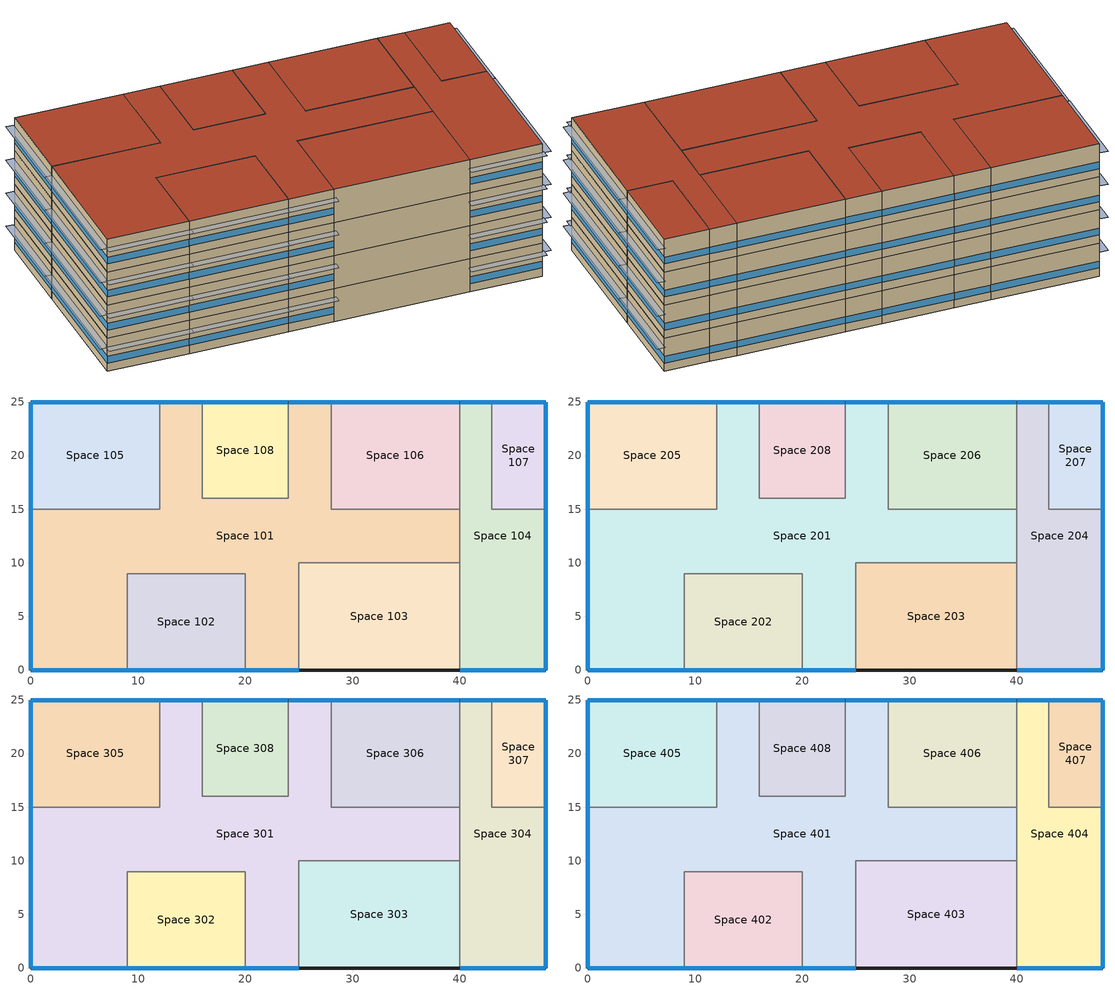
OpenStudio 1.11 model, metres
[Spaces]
Space 101
 floor ground: 28,25 28,15 40,15 40,10 25,10 25,0 20,0 20,9 9,9 9,0 0,0 0,15 12,15 12,25 16,25 16,16 24,16 24,25 z0
 wall outside: 16,25 12,25 / 28,25 24,25 / 20,0 25,0 / 0,15 0,0 9,0 z0:4
 wall to Space 108: 24,25 24,16 16,16 16,25 z0:4
 wall to Space 106: 40,15 28,15 28,25 z0:4
 wall to Space 104: 40,10 40,15 z0:4
 wall to Space 103: 25,0 25,10 40,10 z0:4
 wall to Space 102: 9,0 9,9 20,9 20,0 z0:4
 wall to Space 105: 12,25 12,15 0,15 z0:4
 window: 0,14.97 0,0.03 / 0.03,0 8.97,0 z1:1.8; 20.03,0 24.97,0 / 15.97,25 12.03,25 / 27.97,25 24.03,25 z1:1.81
Space 102
 floor ground: 20,9 20,0 9,0 9,9 z0
 wall outside: 9,0 20,0 z0:4
 window: 9.03,0 19.97,0 z1:1.8
Space 103
 floor ground: 40,10 40,0 25,0 25,10 z0
 wall outside: 25,0 40,0 z0:4
 wall to Space 104: 40,0 40,10 z0:4
Space 104
 floor ground: 43,25 43,15 48,15 48,0 40,0 40,25 z0
 wall outside: 43,25 40,25 / 40,0 48,0 48,15 z0:4
 wall to Space 107: 48,15 43,15 43,25 z0:4
 wall to Space 106: 40,25 40,15 z0:4
 window: 42.97,25 40.03,25 / 40.03,0 47.97,0 z1:1.81; 48,0.03 48,14.97 z1:1.8
Space 105
 floor ground: 12,25 12,15 0,15 0,25 z0
 wall outside: 12,25 0,25 0,15 z0:4
 window: 11.97,25 0.03,25 / 0,24.97 0,15.03 z1:1.8
Space 106
 floor ground: 40,25 40,15 28,15 28,25 z0
 wall outside: 40,25 28,25 z0:4
 window: 39.97,25 28.03,25 z1:1.8
Space 107
 floor ground: 48,25 48,15 43,15 43,25 z0
 wall outside: 48,15 48,25 43,25 z0:4
 window: 48,15.03 48,24.97 z1:1.8; 47.97,25 43.03,25 z1:1.81
Space 108
 floor ground: 24,25 24,16 16,16 16,25 z0
 wall outside: 24,25 16,25 z0:4
 window: 23.97,25 16.03,25 z1:1.81
Space 201
 floor to Space 101: 28,25 28,15 40,15 40,10 25,10 25,0 20,0 20,9 9,9 9,0 0,0 0,15 12,15 12,25 16,25 16,16 24,16 24,25 z4
 wall outside: 16,25 12,25 / 28,25 24,25 / 20,0 25,0 / 0,15 0,0 9,0 z4:8
 wall to Space 208: 24,25 24,16 16,16 16,25 z4:8
 wall to Space 206: 40,15 28,15 28,25 z4:8
 wall to Space 204: 40,10 40,15 z4:8
 wall to Space 203: 25,0 25,10 40,10 z4:8
 wall to Space 202: 9,0 9,9 20,9 20,0 z4:8
 wall to Space 205: 12,25 12,15 0,15 z4:8
 window: 0.03,0 8.97,0 / 0,14.97 0,0.03 z5:5.8; 27.97,25 24.03,25 / 15.97,25 12.03,25 / 20.03,0 24.97,0 z5:5.81
Space 202
 floor to Space 102: 20,9 20,0 9,0 9,9 z4
 wall outside: 9,0 20,0 z4:8
 window: 9.03,0 19.97,0 z5:5.8
Space 203
 floor to Space 103: 40,10 40,0 25,0 25,10 z4
 wall outside: 25,0 40,0 z4:8
 wall to Space 204: 40,0 40,10 z4:8
Space 204
 floor to Space 104: 43,25 43,15 48,15 48,0 40,0 40,25 z4
 wall outside: 43,25 40,25 / 40,0 48,0 48,15 z4:8
 wall to Space 207: 48,15 43,15 43,25 z4:8
 wall to Space 206: 40,25 40,15 z4:8
 window: 40.03,0 47.97,0 / 42.97,25 40.03,25 z5:5.81; 48,0.03 48,14.97 z5:5.8
Space 205
 floor to Space 105: 12,25 12,15 0,15 0,25 z4
 wall outside: 12,25 0,25 0,15 z4:8
 window: 0,24.97 0,15.03 / 11.97,25 0.03,25 z5:5.8
Space 206
 floor to Space 106: 40,25 40,15 28,15 28,25 z4
 wall outside: 40,25 28,25 z4:8
 window: 39.97,25 28.03,25 z5:5.8
Space 207
 floor to Space 107: 48,25 48,15 43,15 43,25 z4
 wall outside: 48,15 48,25 43,25 z4:8
 window: 48,15.03 48,24.97 z5:5.8; 47.97,25 43.03,25 z5:5.81
Space 208
 floor to Space 108: 24,25 24,16 16,16 16,25 z4
 wall outside: 24,25 16,25 z4:8
 window: 23.97,25 16.03,25 z5:5.81
Space 301
 floor to Space 201: 28,25 28,15 40,15 40,10 25,10 25,0 20,0 20,9 9,9 9,0 0,0 0,15 12,15 12,25 16,25 16,16 24,16 24,25 z8
 wall outside: 16,25 12,25 / 28,25 24,25 / 20,0 25,0 / 0,15 0,0 9,0 z8:12
 wall to Space 308: 24,25 24,16 16,16 16,25 z8:12
 wall to Space 306: 40,15 28,15 28,25 z8:12
 wall to Space 304: 40,10 40,15 z8:12
 wall to Space 303: 25,0 25,10 40,10 z8:12
 wall to Space 302: 9,0 9,9 20,9 20,0 z8:12
 wall to Space 305: 12,25 12,15 0,15 z8:12
 window: 27.97,25 24.03,25 / 20.03,0 24.97,0 / 15.97,25 12.03,25 z9:9.81; 0,14.97 0,0.03 / 0.03,0 8.97,0 z9:9.8
Space 302
 floor to Space 202: 20,9 20,0 9,0 9,9 z8
 wall outside: 9,0 20,0 z8:12
 window: 9.03,0 19.97,0 z9:9.8
Space 303
 floor to Space 203: 40,10 40,0 25,0 25,10 z8
 wall outside: 25,0 40,0 z8:12
 wall to Space 304: 40,0 40,10 z8:12
Space 304
 floor to Space 204: 43,25 43,15 48,15 48,0 40,0 40,25 z8
 wall outside: 43,25 40,25 / 40,0 48,0 48,15 z8:12
 wall to Space 307: 48,15 43,15 43,25 z8:12
 wall to Space 306: 40,25 40,15 z8:12
 window: 40.03,0 47.97,0 / 42.97,25 40.03,25 z9:9.81; 48,0.03 48,14.97 z9:9.8
Space 305
 floor to Space 205: 12,25 12,15 0,15 0,25 z8
 wall outside: 12,25 0,25 0,15 z8:12
 window: 11.97,25 0.03,25 / 0,24.97 0,15.03 z9:9.8
Space 306
 floor to Space 206: 40,25 40,15 28,15 28,25 z8
 wall outside: 40,25 28,25 z8:12
 window: 39.97,25 28.03,25 z9:9.8
Space 307
 floor to Space 207: 48,25 48,15 43,15 43,25 z8
 wall outside: 48,15 48,25 43,25 z8:12
 window: 47.97,25 43.03,25 z9:9.81; 48,15.03 48,24.97 z9:9.8
Space 308
 floor to Space 208: 24,25 24,16 16,16 16,25 z8
 wall outside: 24,25 16,25 z8:12
 window: 23.97,25 16.03,25 z9:9.81
Space 401
 floor to Space 301: 28,25 28,15 40,15 40,10 25,10 25,0 20,0 20,9 9,9 9,0 0,0 0,15 12,15 12,25 16,25 16,16 24,16 24,25 z12
 wall outside: 16,25 12,25 / 28,25 24,25 / 20,0 25,0 / 0,15 0,0 9,0 z12:16
 wall to Space 408: 24,25 24,16 16,16 16,25 z12:16
 wall to Space 406: 40,15 28,15 28,25 z12:16
 wall to Space 404: 40,10 40,15 z12:16
 wall to Space 403: 25,0 25,10 40,10 z12:16
 wall to Space 402: 9,0 9,9 20,9 20,0 z12:16
 wall to Space 405: 12,25 12,15 0,15 z12:16
 window: 20.03,0 24.97,0 / 15.97,25 12.03,25 / 27.97,25 24.03,25 z13:13.81; 0,14.97 0,0.03 / 0.03,0 8.97,0 z13:13.8
 roof outside: 25,0 25,10 40,10 40,15 28,15 28,25 24,25 24,16 16,16 16,25 12,25 12,15 0,15 0,0 9,0 9,9 20,9 20,0 z16
Space 402
 floor to Space 302: 20,9 20,0 9,0 9,9 z12
 wall outside: 9,0 20,0 z12:16
 window: 9.03,0 19.97,0 z13:13.8
 roof outside: 20,0 20,9 9,9 9,0 z16
Space 403
 floor to Space 303: 40,10 40,0 25,0 25,10 z12
 wall outside: 25,0 40,0 z12:16
 wall to Space 404: 40,0 40,10 z12:16
 roof outside: 40,0 40,10 25,10 25,0 z16
Space 404
 floor to Space 304: 43,25 43,15 48,15 48,0 40,0 40,25 z12
 wall outside: 43,25 40,25 / 40,0 48,0 48,15 z12:16
 wall to Space 407: 48,15 43,15 43,25 z12:16
 wall to Space 406: 40,25 40,15 z12:16
 window: 40.03,0 47.97,0 / 42.97,25 40.03,25 z13:13.81; 48,0.03 48,14.97 z13:13.8
 roof outside: 48,0 48,15 43,15 43,25 40,25 40,0 z16
Space 405
 floor to Space 305: 12,25 12,15 0,15 0,25 z12
 wall outside: 12,25 0,25 0,15 z12:16
 window: 0,24.97 0,15.03 / 11.97,25 0.03,25 z13:13.8
 roof outside: 12,15 12,25 0,25 0,15 z16
Space 406
 floor to Space 306: 40,25 40,15 28,15 28,25 z12
 wall outside: 40,25 28,25 z12:16
 window: 39.97,25 28.03,25 z13:13.8
 roof outside: 40,15 40,25 28,25 28,15 z16
Space 407
 floor to Space 307: 48,25 48,15 43,15 43,25 z12
 wall outside: 48,15 48,25 43,25 z12:16
 window: 48,15.03 48,24.97 z13:13.8; 47.97,25 43.03,25 z13:13.81
 roof outside: 48,15 48,25 43,25 43,15 z16
Space 408
 floor to Space 308: 24,25 24,16 16,16 16,25 z12
 wall outside: 24,25 16,25 z12:16
 window: 23.97,25 16.03,25 z13:13.81
 roof outside: 24,16 24,25 16,25 16,16 z16
shading: 0,-0.18 0,15.18 -0.88,15.18 -0.88,-0.18 z3.01; 48.18,-0.89 48.18,0 39.82,0 39.82,-0.89 z3.01; 25.18,-0.89 25.18,0 19.82,0 19.82,-0.89 z3.02; 48.88,-0.18 48.88,15.18 48,15.18 48,-0.18 z11.01; 48.88,-0.18 48.88,15.18 48,15.18 48,-0.18 z3.01; 0,14.82 0,25.18 -0.88,25.18 -0.88,14.82 z3.01; 0,-0.18 0,15.18 -0.88,15.18 -0.88,-0.18 z15.01; 0,14.82 0,25.18 -0.88,25.18 -0.88,14.82 z11.01; 48.88,-0.18 48.88,15.18 48,15.18 48,-0.18 z7.01; 9.18,-0.88 9.18,0 -0.18,0 -0.18,-0.88 z11.01; 20.18,-0.88 20.18,0 8.82,0 8.82,-0.88 z7.01; 48.88,14.82 48.88,25.18 48,25.18 48,14.82 z7.01; 0,14.82 0,25.18 -0.88,25.18 -0.88,14.82 z7.01; 9.18,-0.88 9.18,0 -0.18,0 -0.18,-0.88 z3.01; 0,-0.18 0,15.18 -0.88,15.18 -0.88,-0.18 z7.01; 9.18,-0.88 9.18,0 -0.18,0 -0.18,-0.88 z15.01; 25.18,-0.89 25.18,0 19.82,0 19.82,-0.89 z11.02; 48.18,-0.89 48.18,0 39.82,0 39.82,-0.89 z15.01; 48.88,14.82 48.88,25.18 48,25.18 48,14.82 z3.01; 48.18,-0.89 48.18,0 39.82,0 39.82,-0.89 z11.01; 20.18,-0.88 20.18,0 8.82,0 8.82,-0.88 z11.01; 0,-0.18 0,15.18 -0.88,15.18 -0.88,-0.18 z11.01; 48.88,-0.18 48.88,15.18 48,15.18 48,-0.18 z15.01; 20.18,-0.88 20.18,0 8.82,0 8.82,-0.88 z15.01; 48.18,-0.89 48.18,0 39.82,0 39.82,-0.89 z7.01; 9.18,-0.88 9.18,0 -0.18,0 -0.18,-0.88 z7.01; 48.88,14.82 48.88,25.18 48,25.18 48,14.82 z15.01; 25.18,-0.89 25.18,0 19.82,0 19.82,-0.89 z7.02; 0,14.82 0,25.18 -0.88,25.18 -0.88,14.82 z15.01; 25.18,-0.89 25.18,0 19.82,0 19.82,-0.89 z15.02; 20.18,-0.88 20.18,0 8.82,0 8.82,-0.88 z3.01; 48.88,14.82 48.88,25.18 48,25.18 48,14.82 z11.01
[Building]
Building 1: Space Type=189.1-2009 - Office - OpenOffice - CZ4-8; Default Construction Set=189.1-2009 - CZ5 - Office
[Site]
PISA: Latitude {deg}=43.68; Longitude {deg}=10.38; Time Zone {hr}=1; Elevation {m}=1
[ClimateZones]
Climate Zone Institution Name 1=ASHRAE; Climate Zone Document Name 1=ANSI/ASHRAE Standard 169; Climate Zone Document Year 1=2006; Climate Zone Institution Name 2=CEC; Climate Zone Document Name 2=California Climate Zone Descriptions; Climate Zone Document Year 2=1995
[DefaultConstructionSet] Interior Partition Construction=Interior Partition
Name | Default Exterior Surface Constructions | Default Interior Surface Constructions | Default Ground Contact Surface Constructions | Default Exterior SubSurface Constructions | Default Interior SubSurface Constructions
189.1-2009 - CZ1 - Office | Default Surface Constructions 22 | Default Surface Constructions 23 | Default Surface Constructions 24 | Default Sub Surface Constructions 15 | Default Sub Surface Constructions 16
189.1-2009 - CZ5 - Office | Default Surface Constructions 13 | Default Surface Constructions 14 | Default Surface Constructions 15 | Default Sub Surface Constructions 9 | Default Sub Surface Constructions 10
[DefaultSurfaceConstructions]
Name | Floor Construction | Wall Construction | Roof Ceiling Construction
Default Surface Constructions 13 | ExtSlabCarpet 4in ClimateZone 1-8 | ASHRAE 189.1-2009 ExtWall Mass ClimateZone 5 | ASHRAE 189.1-2009 ExtRoof IEAD ClimateZone 2-5
Default Surface Constructions 14; Default Surface Constructions 23 | Interior Floor | Interior Wall | Interior Ceiling
Default Surface Constructions 15; Default Surface Constructions 24 | ExtSlabCarpet 4in ClimateZone 1-8 | ExtSlabCarpet 4in ClimateZone 1-8 | ExtSlabCarpet 4in ClimateZone 1-8
Default Surface Constructions 22 | ExtSlabCarpet 4in ClimateZone 1-8 | ASHRAE 189.1-2009 ExtWall Mass ClimateZone 1 | ASHRAE 189.1-2009 ExtRoof IEAD ClimateZone 1
[Construction]
ExtSlabCarpet 4in ClimateZone 1-8: MAT-CC05 4 HW CONCRETE, CP02 CARPET PAD
ASHRAE 189.1-2009 ExtWall Mass ClimateZone 1: 1IN Stucco, 8IN Concrete HW, Wall Insulation [31], 1/2IN Gypsum
ASHRAE 189.1-2009 ExtRoof IEAD ClimateZone 1: Roof Membrane, Roof Insulation [18], Metal Decking
Interior Floor: F16 Acoustic tile, F05 Ceiling air space resistance, M11 100mm lightweight concrete
Interior Wall: G01a 19mm gypsum board, F04 Wall air space resistance, G01a 19mm gypsum board
Interior Ceiling: M11 100mm lightweight concrete, F05 Ceiling air space resistance, F16 Acoustic tile
ASHRAE 189.1-2009 ExtWindow ClimateZone 1: Theoretical Glass [167]
Exterior Door: F08 Metal surface, I01 25mm insulation board
Interior Window: Clear 3mm
Interior Door; Interior Partition: G05 25mm wood
ASHRAE 189.1-2009 ExtRoof IEAD ClimateZone 2-5: Roof Membrane, Roof Insulation [21], Metal Decking
ASHRAE 189.1-2009 ExtWindow ClimateZone 4-5: Theoretical Glass [207]
ASHRAE 189.1-2009 ExtWall Mass ClimateZone 5: 1IN Stucco, 8IN Concrete HW, Wall Insulation [40], 1/2IN Gypsum
[Material] Thermal Absorptance=0.9
Name | Roughness | Thickness {m} | Conductivity {W/m-K} | Density {kg/m3} | Specific Heat {J/kg-K} | Solar Absorptance | Visible Absorptance
MAT-CC05 4 HW CONCRETE | Rough | 0.1016 | 1.311 | 2240 | 836.8 | 0.85 | 0.85
1IN Stucco | Smooth | 0.0253 | 0.6918 | 1858 | 837 | 0.92 | 0.92
8IN Concrete HW | MediumRough | 0.2033 | 1.7296 | 2243 | 837 | 0.65 | 0.65
Wall Insulation [31] | MediumRough | 0.0337 | 0.0432 | 91 | 837 | 0.5 | 0.5
1/2IN Gypsum | Smooth | 0.0127 | 0.16 | 784.9 | 830 | 0.4 | 0.4
Roof Membrane | VeryRough | 0.0095 | 0.16 | 1121.29 | 1460 | 0.7 | 0.7
Roof Insulation [18] | MediumRough | 0.1693 | 0.049 | 265 | 836.8 | 0.7 | 0.7
Metal Decking | MediumSmooth | 0.0015 | 45.006 | 7680 | 418.4 | 0.6 | 0.6
F16 Acoustic tile | MediumSmooth | 0.0191 | 0.06 | 368 | 590 | 0.3 | 0.3
M11 100mm lightweight concrete | MediumRough | 0.1016 | 0.53 | 1280 | 840 | 0.5 | 0.5
G01a 19mm gypsum board | MediumSmooth | 0.019 | 0.16 | 800 | 1090 | 0.4 | 0.4
F08 Metal surface | Smooth | 0.0008 | 45.28 | 7824 | 500 | 0.7 | 0.7
I01 25mm insulation board | MediumRough | 0.0254 | 0.03 | 43 | 1210 | 0.6 | 0.6
G05 25mm wood | MediumSmooth | 0.0254 | 0.15 | 608 | 1630 | 0.5 | 0.5
Roof Insulation [21] | MediumRough | 0.2105 | 0.049 | 265 | 836.8 | 0.7 | 0.7
Wall Insulation [40] | MediumRough | 0.0794 | 0.0432 | 91 | 837 | 0.5 | 0.5
[Material:NoMass]
CP02 CARPET PAD: Roughness=Smooth; Thermal Resistance {m2-K/W}=0.1; Thermal Absorptance=0.9; Solar Absorptance=0.8; Visible Absorptance=0.8
[Material:AirGap]
Name | Thermal Resistance {m2-K/W}
F05 Ceiling air space resistance | 0.18
F04 Wall air space resistance | 0.15
[DefaultSubSurfaceConstructions]
Name | Fixed Window Construction | Operable Window Construction | Door Construction | Tubular Daylight Dome Construction | Tubular Daylight Diffuser Construction
Default Sub Surface Constructions 9 | ASHRAE 189.1-2009 ExtWindow ClimateZone 4-5 | ASHRAE 189.1-2009 ExtWindow ClimateZone 4-5 | Exterior Door | Interior Window | Interior Window
Default Sub Surface Constructions 10; Default Sub Surface Constructions 16 | Interior Window | Interior Window | Interior Door
Default Sub Surface Constructions 15 | ASHRAE 189.1-2009 ExtWindow ClimateZone 1 | ASHRAE 189.1-2009 ExtWindow ClimateZone 1 | Exterior Door | Interior Window | Interior Window
[WindowMaterial:Glazing] Optical Data Type=SpectralAverage; Thickness {m}=0.003; Back Side Solar Reflectance at Normal Incidence=0; Back Side Visible Reflectance at Normal Incidence=0; Infrared Transmittance at Normal Incidence=0; Dirt Correction Factor for Solar and Visible Transmittance=1; Solar Diffusing=No
Name | Solar Transmittance at Normal Incidence | Front Side Solar Reflectance at Normal Incidence | Visible Transmittance at Normal Incidence | Front Side Visible Reflectance at Normal Incidence | Front Side Infrared Hemispherical Emissivity | Back Side Infrared Hemispherical Emissivity | Conductivity {W/m-K}
Theoretical Glass [167] | 0.2374 | 0.7126 | 0.2512 | 0.6988 | 0.985 | 0.985 | 2.1073
Clear 3mm | 0.837 | 0.075 | 0.898 | 0.081 | 0.84 | 0.84 | 0.9
Theoretical Glass [207] | 0.3311 | 0.6189 | 0.44 | 0.51 | 0.9 | 0.9 | 0.0133
[SpaceType] Standards Building Type=Office
Name | Default Schedule Set | Design Specification Outdoor Air Object | Standards Space Type
189.1-2009 - Office - BreakRoom - CZ1-3 | 189.1-2009 - Office - BreakRoom - CZ1-3 Schedule Set | 189.1-2009 - Office - BreakRoom - CZ1-3 Ventilation | BreakRoom
189.1-2009 - Office - ClosedOffice - CZ1-3 | 189.1-2009 - Office - ClosedOffice - CZ1-3 Schedule Set | 189.1-2009 - Office - ClosedOffice - CZ1-3 Ventilation | ClosedOffice
189.1-2009 - Office - Corridor - CZ1-3 | 189.1-2009 - Office - Corridor - CZ1-3 Schedule Set | 189.1-2009 - Office - Corridor - CZ1-3 Ventilation | Corridor
189.1-2009 - Office - Elec/MechRoom - CZ1-3 | 189.1-2009 - Office - Elec/MechRoom - CZ1-3 Schedule Set | 189.1-2009 - Office - Elec/MechRoom - CZ1-3 Ventilation | Elec/MechRoom
189.1-2009 - Office - Restroom - CZ1-3 | 189.1-2009 - Office - Restroom - CZ1-3 Schedule Set | 189.1-2009 - Office - Restroom - CZ1-3 Ventilation | Restroom
189.1-2009 - Office - Stair - CZ1-3 | 189.1-2009 - Office - Stair - CZ1-3 Schedule Set | 189.1-2009 - Office - Stair - CZ1-3 Ventilation | Stair
189.1-2009 - Office - OpenOffice - CZ4-8 | 189.1-2009 - Office - OpenOffice - CZ4-8 Schedule Set | 189.1-2009 - Office - OpenOffice - CZ4-8 Ventilation | OpenOffice
[DefaultScheduleSet] Lighting Schedule=Office Bldg Light; Infiltration Schedule=Office Infil Quarter On
Name | Number of People Schedule | People Activity Level Schedule | Electric Equipment Schedule
189.1-2009 - Office - BreakRoom - CZ1-3 Schedule Set; 189.1-2009 - Office - Restroom - CZ1-3 Schedule Set | Office Misc Occ | Office Activity | Office Bldg Equip
189.1-2009 - Office - ClosedOffice - CZ1-3 Schedule Set; 189.1-2009 - Office - Corridor - CZ1-3 Schedule Set; 189.1-2009 - Office - OpenOffice - CZ4-8 Schedule Set | Office Work Occ | Office Activity | Office Bldg Equip
189.1-2009 - Office - Elec/MechRoom - CZ1-3 Schedule Set |  |  | Office Bldg Equip
189.1-2009 - Office - Stair - CZ1-3 Schedule Set
[Lights:Definition] Design Level Calculation Method=Watts/Area
Name | Watts per Space Floor Area {W/m2}
189.1-2009 - Office - BreakRoom - CZ1-3 Lights Definition | 11.625
189.1-2009 - Office - ClosedOffice - CZ1-3 Lights Definition; 189.1-2009 - Office - OpenOffice - CZ4-8 Lights Definition | 10.6563
189.1-2009 - Office - Corridor - CZ1-3 Lights Definition | 4.84376
189.1-2009 - Office - Elec/MechRoom - CZ1-3 Lights Definition | 14.5313
189.1-2009 - Office - Restroom - CZ1-3 Lights Definition | 8.71877
189.1-2009 - Office - Stair - CZ1-3 Lights Definition | 5.81251
[Lights]
Name | Lights Definition | Space or SpaceType
189.1-2009 - Office - BreakRoom - CZ1-3 Lights | 189.1-2009 - Office - BreakRoom - CZ1-3 Lights Definition | 189.1-2009 - Office - BreakRoom - CZ1-3
189.1-2009 - Office - ClosedOffice - CZ1-3 Lights | 189.1-2009 - Office - ClosedOffice - CZ1-3 Lights Definition | 189.1-2009 - Office - ClosedOffice - CZ1-3
189.1-2009 - Office - Corridor - CZ1-3 Lights | 189.1-2009 - Office - Corridor - CZ1-3 Lights Definition | 189.1-2009 - Office - Corridor - CZ1-3
189.1-2009 - Office - Elec/MechRoom - CZ1-3 Lights | 189.1-2009 - Office - Elec/MechRoom - CZ1-3 Lights Definition | 189.1-2009 - Office - Elec/MechRoom - CZ1-3
189.1-2009 - Office - Restroom - CZ1-3 Lights | 189.1-2009 - Office - Restroom - CZ1-3 Lights Definition | 189.1-2009 - Office - Restroom - CZ1-3
189.1-2009 - Office - Stair - CZ1-3 Lights | 189.1-2009 - Office - Stair - CZ1-3 Lights Definition | 189.1-2009 - Office - Stair - CZ1-3
189.1-2009 - Office - OpenOffice - CZ4-8 Lights | 189.1-2009 - Office - OpenOffice - CZ4-8 Lights Definition | 189.1-2009 - Office - OpenOffice - CZ4-8
[DesignSpecification:OutdoorAir] Outdoor Air Method=Sum
Name | Outdoor Air Flow per Person {m3/s-person} | Outdoor Air Flow per Floor Area {m3/s-m2}
189.1-2009 - Office - BreakRoom - CZ1-3 Ventilation | 0.00707921
189.1-2009 - Office - ClosedOffice - CZ1-3 Ventilation; 189.1-2009 - Office - Elec/MechRoom - CZ1-3 Ventilation; 189.1-2009 - Office - OpenOffice - CZ4-8 Ventilation | 0.00943895
189.1-2009 - Office - Corridor - CZ1-3 Ventilation; 189.1-2009 - Office - Stair - CZ1-3 Ventilation |  | 0.000254
189.1-2009 - Office - Restroom - CZ1-3 Ventilation |  | 0.0048768
[People:Definition] Number of People Calculation Method=People/Area; Fraction Radiant=0.3
Name | People per Space Floor Area {person/m2}
189.1-2009 - Office - BreakRoom - CZ1-3 People Definition | 0.538196
189.1-2009 - Office - ClosedOffice - CZ1-3 People Definition | 0.0511286
189.1-2009 - Office - Corridor - CZ1-3 People Definition | 0.0107639
189.1-2009 - Office - Restroom - CZ1-3 People Definition | 0.107639
189.1-2009 - Office - OpenOffice - CZ4-8 People Definition | 0.0565105
[People]
Name | People Definition | Space or SpaceType
189.1-2009 - Office - BreakRoom - CZ1-3 People | 189.1-2009 - Office - BreakRoom - CZ1-3 People Definition | 189.1-2009 - Office - BreakRoom - CZ1-3
189.1-2009 - Office - ClosedOffice - CZ1-3 People | 189.1-2009 - Office - ClosedOffice - CZ1-3 People Definition | 189.1-2009 - Office - ClosedOffice - CZ1-3
189.1-2009 - Office - Corridor - CZ1-3 People | 189.1-2009 - Office - Corridor - CZ1-3 People Definition | 189.1-2009 - Office - Corridor - CZ1-3
189.1-2009 - Office - Restroom - CZ1-3 People | 189.1-2009 - Office - Restroom - CZ1-3 People Definition | 189.1-2009 - Office - Restroom - CZ1-3
189.1-2009 - Office - OpenOffice - CZ4-8 People | 189.1-2009 - Office - OpenOffice - CZ4-8 People Definition | 189.1-2009 - Office - OpenOffice - CZ4-8
[SpaceInfiltration:DesignFlowRate] Design Flow Rate Calculation Method=Flow/ExteriorArea
Name | Space or SpaceType | Flow per Exterior Surface Area {m3/s-m2}
189.1-2009 - Office - BreakRoom - CZ1-3 Infiltration | 189.1-2009 - Office - BreakRoom - CZ1-3 | 0.00030226
189.1-2009 - Office - ClosedOffice - CZ1-3 Infiltration | 189.1-2009 - Office - ClosedOffice - CZ1-3 | 0.00030226
189.1-2009 - Office - Corridor - CZ1-3 Infiltration | 189.1-2009 - Office - Corridor - CZ1-3 | 0.00030226
189.1-2009 - Office - Elec/MechRoom - CZ1-3 Infiltration | 189.1-2009 - Office - Elec/MechRoom - CZ1-3 | 0.00030226
189.1-2009 - Office - Restroom - CZ1-3 Infiltration | 189.1-2009 - Office - Restroom - CZ1-3 | 0.00030226
189.1-2009 - Office - Stair - CZ1-3 Infiltration | 189.1-2009 - Office - Stair - CZ1-3 | 0.00030226
189.1-2009 - Office - OpenOffice - CZ4-8 Infiltration | 189.1-2009 - Office - OpenOffice - CZ4-8 | 0.000226568
[ElectricEquipment:Definition] Design Level Calculation Method=Watts/Area
Name | Watts per Space Floor Area {W/m2}
189.1-2009 - Office - BreakRoom - CZ1-3 Electric Equipment Definition | 48.007
189.1-2009 - Office - ClosedOffice - CZ1-3 Electric Equipment Definition | 6.8889
189.1-2009 - Office - Corridor - CZ1-3 Electric Equipment Definition | 1.72223
189.1-2009 - Office - Elec/MechRoom - CZ1-3 Electric Equipment Definition | 2.90626
189.1-2009 - Office - Restroom - CZ1-3 Electric Equipment Definition | 0.753474
189.1-2009 - Office - OpenOffice - CZ4-8 Electric Equipment Definition | 7.64238
[ElectricEquipment]
Name | Electric Equipment Definition | Space or SpaceType
189.1-2009 - Office - BreakRoom - CZ1-3 Electric Equipment | 189.1-2009 - Office - BreakRoom - CZ1-3 Electric Equipment Definition | 189.1-2009 - Office - BreakRoom - CZ1-3
189.1-2009 - Office - ClosedOffice - CZ1-3 Electric Equipment | 189.1-2009 - Office - ClosedOffice - CZ1-3 Electric Equipment Definition | 189.1-2009 - Office - ClosedOffice - CZ1-3
189.1-2009 - Office - Corridor - CZ1-3 Electric Equipment | 189.1-2009 - Office - Corridor - CZ1-3 Electric Equipment Definition | 189.1-2009 - Office - Corridor - CZ1-3
189.1-2009 - Office - Elec/MechRoom - CZ1-3 Electric Equipment | 189.1-2009 - Office - Elec/MechRoom - CZ1-3 Electric Equipment Definition | 189.1-2009 - Office - Elec/MechRoom - CZ1-3
189.1-2009 - Office - Restroom - CZ1-3 Electric Equipment | 189.1-2009 - Office - Restroom - CZ1-3 Electric Equipment Definition | 189.1-2009 - Office - Restroom - CZ1-3
189.1-2009 - Office - OpenOffice - CZ4-8 Electric Equipment | 189.1-2009 - Office - OpenOffice - CZ4-8 Electric Equipment Definition | 189.1-2009 - Office - OpenOffice - CZ4-8
[ThermostatSetpoint:DualSetpoint] Heating Setpoint Temperature Schedule=Medium Office HtgSetp; Cooling Setpoint Temperature Schedule=Medium Office ClgSetp
Thermal Zone 3 Thermostat 1; Thermal Zone 2 Thermostat 1; Thermal Zone 4 Thermostat 1; Thermal Zone 5 Thermostat 1; Thermal Zone 6 Thermostat 1; Thermal Zone 1 Thermostat
[BuildingStory] Nominal Floor to Floor Height {m}=4
Name | Nominal Z Coordinate {m}
Building Story 1 | 0
Building Story 2 | 4
Building Story 3 | 8
Building Story 4 | 12
[Space] Default Construction Set=189.1-2009 - CZ1 - Office
Name | Space Type | Building Story | Thermal Zone
Space 101 | 189.1-2009 - Office - Corridor - CZ1-3 | Building Story 1 | Thermal Zone 3
Space 102; Space 105; Space 106 | 189.1-2009 - Office - ClosedOffice - CZ1-3 | Building Story 1 | Thermal Zone 1
Space 103 | 189.1-2009 - Office - Restroom - CZ1-3 | Building Story 1 | Thermal Zone 2
Space 104 | 189.1-2009 - Office - Stair - CZ1-3 | Building Story 1 | Thermal Zone 5
Space 107 | 189.1-2009 - Office - Elec/MechRoom - CZ1-3 | Building Story 1 | Thermal Zone 4
Space 108 | 189.1-2009 - Office - BreakRoom - CZ1-3 | Building Story 1 | Thermal Zone 6
Space 201 | 189.1-2009 - Office - Corridor - CZ1-3 | Building Story 2 | Thermal Zone 3
Space 202; Space 205; Space 206 | 189.1-2009 - Office - ClosedOffice - CZ1-3 | Building Story 2 | Thermal Zone 1
Space 203 | 189.1-2009 - Office - Restroom - CZ1-3 | Building Story 2 | Thermal Zone 2
Space 204 | 189.1-2009 - Office - Stair - CZ1-3 | Building Story 2 | Thermal Zone 5
Space 207 | 189.1-2009 - Office - Elec/MechRoom - CZ1-3 | Building Story 2 | Thermal Zone 4
Space 208 | 189.1-2009 - Office - BreakRoom - CZ1-3 | Building Story 2 | Thermal Zone 6
Space 301 | 189.1-2009 - Office - Corridor - CZ1-3 | Building Story 3 | Thermal Zone 3
Space 302; Space 305; Space 306 | 189.1-2009 - Office - ClosedOffice - CZ1-3 | Building Story 3 | Thermal Zone 1
Space 303 | 189.1-2009 - Office - Restroom - CZ1-3 | Building Story 3 | Thermal Zone 2
Space 304 | 189.1-2009 - Office - Stair - CZ1-3 | Building Story 3 | Thermal Zone 5
Space 307 | 189.1-2009 - Office - Elec/MechRoom - CZ1-3 | Building Story 3 | Thermal Zone 4
Space 308 | 189.1-2009 - Office - BreakRoom - CZ1-3 | Building Story 3 | Thermal Zone 6
Space 401 | 189.1-2009 - Office - Corridor - CZ1-3 | Building Story 4 | Thermal Zone 3
Space 402; Space 405; Space 406 | 189.1-2009 - Office - ClosedOffice - CZ1-3 | Building Story 4 | Thermal Zone 1
Space 403 | 189.1-2009 - Office - Restroom - CZ1-3 | Building Story 4 | Thermal Zone 2
Space 404 | 189.1-2009 - Office - Stair - CZ1-3 | Building Story 4 | Thermal Zone 5
Space 407 | 189.1-2009 - Office - Elec/MechRoom - CZ1-3 | Building Story 4 | Thermal Zone 4
Space 408 | 189.1-2009 - Office - BreakRoom - CZ1-3 | Building Story 4 | Thermal Zone 6
[ThermalZone] Use Ideal Air Loads=Yes
Name | Thermostat
Thermal Zone 1 | Thermal Zone 1 Thermostat
Thermal Zone 2 | Thermal Zone 2 Thermostat 1
Thermal Zone 3 | Thermal Zone 3 Thermostat 1
Thermal Zone 4 | Thermal Zone 4 Thermostat 1
Thermal Zone 5 | Thermal Zone 5 Thermostat 1
Thermal Zone 6 | Thermal Zone 6 Thermostat 1
[Sizing:Zone] Zone Cooling Design Supply Air Temperature Input Method=SupplyAirTemperature; Zone Cooling Design Supply Air Temperature {C}=14; Zone Cooling Design Supply Air Temperature Difference {deltaC}=11.11; Zone Heating Design Supply Air Temperature Input Method=SupplyAirTemperature; Zone Heating Design Supply Air Temperature {C}=40; Zone Heating Design Supply Air Temperature Difference {deltaC}=11.11; Zone Cooling Design Supply Air Humidity Ratio {kg-H2O/kg-air}=0.0085; Zone Heating Design Supply Air Humidity Ratio {kg-H2O/kg-air}=0.008; Cooling Design Air Flow Method=DesignDay; Heating Design Air Flow Method=DesignDay; Account for Dedicated Outdoor Air System=No; Dedicated Outdoor Air System Control Strategy=NeutralSupplyAir; Dedicated Outdoor Air Low Setpoint Temperature for Design {C}=autosize; Dedicated Outdoor Air High Setpoint Temperature for Design {C}=autosize
Thermal Zone 1; Thermal Zone 2; Thermal Zone 3; Thermal Zone 4; Thermal Zone 5; Thermal Zone 6
[Schedule:Ruleset]
Name | Default Day Schedule | Summer Design Day Schedule | Winter Design Day Schedule
Office Bldg Light | Office Bldg Light Default Schedule | Office Bldg Light Summer Design Day | Office Bldg Light Winter Design Day
Office Misc Occ | Office Bldg Occ Default Schedule 1 | Office Bldg Occ Summer Design Day 1 | Office Bldg Occ Winter Design Day 1
Office Activity | Office Activity Default Schedule | Office Activity Summer Design Day | Office Activity Winter Design Day
Office Infil Quarter On | Office Infil Quarter On Default Schedule | Office Infil Quarter On Summer Design Day | Office Infil Quarter On Winter Design Day
Office Bldg Equip | Office Bldg Equip Default Schedule | Office Bldg Equip Summer Design Day | Office Bldg Equip Winter Design Day
Medium Office HtgSetp | Medium Office HtgSetp Default Schedule | Medium Office HtgSetp Summer Design Day | Medium Office HtgSetp Winter Design Day
Medium Office ClgSetp | Medium Office ClgSetp Default Schedule | Medium Office ClgSetp Summer Design Day | Medium Office ClgSetp Winter Design Day
Office Work Occ | Office Bldg Occ Default Schedule | Office Bldg Occ Summer Design Day | Office Bldg Occ Winter Design Day
[Schedule:Day]
Office Bldg Light Default Schedule: 5, 0, 0.05, 7, 0, 0.1, 8, 0, 0.3, 17, 0, 0.9, 18, 0, 0.7, 20, 0, 0.5, 22, 0, 0.3, 23, 0, 0.1, 24, 0, 0.05
Office Bldg Light Summer Design Day; Office Infil Quarter On Rule 1 Day Schedule; Office Bldg Equip Summer Design Day: 24, 0, 1
Office Bldg Light Winter Design Day; Office Bldg Occ Winter Design Day 1; Office Bldg Occ Rule 1 Day Schedule 1; Office Bldg Equip Winter Design Day; Office Bldg Occ Winter Design Day; Office Bldg Occ Rule 1 Day Schedule: 24, 0, 0
Office Bldg Light Rule 1 Day Schedule: 24, 0, 0.05
Office Bldg Light Rule 2 Day Schedule: 6, 0, 0.05, 8, 0, 0.1, 14, 0, 0.5, 17, 0, 0.15, 24, 0, 0.05
Office Bldg Occ Default Schedule 1: 6, 0, 0, 7, 0, 0.1, 8, 0, 0.2, 20, 0, 0.4, 22, 0, 0.1, 24, 0, 0.05
Office Bldg Occ Summer Design Day 1; Office Bldg Occ Summer Design Day: 6, 0, 0, 22, 0, 1, 24, 0, 0.05
Office Bldg Occ Rule 2 Day Schedule 1: 6, 0, 0, 8, 0, 0.1, 14, 0, 0.25, 17, 0, 0.1, 24, 0, 0
Office Activity Default Schedule; Office Activity Summer Design Day; Office Activity Winter Design Day: 24, 0, 132
Office Infil Quarter On Default Schedule; Office Infil Quarter On Summer Design Day: 6, 0, 1, 22, 0, 0.25, 24, 0, 1
Office Infil Quarter On Winter Design Day; Office Infil Quarter On Rule 2 Day Schedule: 6, 0, 1, 18, 0, 0.25, 24, 0, 1
Office Bldg Equip Default Schedule: 8, 0, 0.4, 12, 0, 0.9, 13, 0, 0.8, 17, 0, 0.9, 18, 0, 0.8, 20, 0, 0.6, 22, 0, 0.5, 24, 0, 0.4
Office Bldg Equip Rule 1 Day Schedule: 24, 0, 0.3
Office Bldg Equip Rule 2 Day Schedule: 6, 0, 0.3, 8, 0, 0.4, 14, 0, 0.5, 17, 0, 0.35, 24, 0, 0.3
Medium Office HtgSetp Default Schedule: 6, 0, 15.6, 22, 0, 21, 24, 0, 15.6
Medium Office HtgSetp Summer Design Day; Medium Office HtgSetp Rule 1 Day Schedule: 24, 0, 15.6
Medium Office HtgSetp Winter Design Day: 24, 0, 21
Medium Office HtgSetp Rule 2 Day Schedule: 6, 0, 15.6, 18, 0, 21, 24, 0, 15.6
Medium Office ClgSetp Default Schedule; Medium Office ClgSetp Summer Design Day: 6, 0, 26.7, 22, 0, 24, 24, 0, 26.7
Medium Office ClgSetp Winter Design Day; Medium Office ClgSetp Rule 1 Day Schedule: 24, 0, 26.7
Medium Office ClgSetp Rule 2 Day Schedule: 6, 0, 26.7, 18, 0, 24, 24, 0, 26.7
Office Bldg Occ Default Schedule: 6, 0, 0, 7, 0, 0.1, 8, 0, 0.2, 12, 0, 0.85, 13, 0, 0.5, 17, 0, 0.85, 18, 0, 0.7, 20, 0, 0.4, 22, 0, 0.1, 24, 0, 0.05
Office Bldg Occ Rule 2 Day Schedule: 6, 0, 0, 8, 0, 0.1, 14, 0, 0.4, 17, 0, 0.1, 24, 0, 0
[Schedule:Rule] Apply Monday=No; Apply Tuesday=No; Apply Wednesday=No; Apply Thursday=No; Apply Friday=No; Date Specification Type=DateRange; Start Month=1; Start Day=1; End Month=12; End Day=31
Name | Schedule Ruleset | Rule Order | Day Schedule | Apply Sunday | Apply Saturday
Office Bldg Light Rule 1 | Office Bldg Light | 0 | Office Bldg Light Rule 1 Day Schedule | Yes | No
Office Bldg Light Rule 2 | Office Bldg Light | 1 | Office Bldg Light Rule 2 Day Schedule | No | Yes
Office Misc Occ Rule 1 | Office Misc Occ | 0 | Office Bldg Occ Rule 1 Day Schedule 1 | Yes | No
Office Misc Occ Rule 2 | Office Misc Occ | 1 | Office Bldg Occ Rule 2 Day Schedule 1 | No | Yes
Office Infil Quarter On Rule 1 | Office Infil Quarter On | 0 | Office Infil Quarter On Rule 1 Day Schedule | Yes | No
Office Infil Quarter On Rule 2 | Office Infil Quarter On | 1 | Office Infil Quarter On Rule 2 Day Schedule | No | Yes
Office Bldg Equip Rule 1 | Office Bldg Equip | 0 | Office Bldg Equip Rule 1 Day Schedule | Yes | No
Office Bldg Equip Rule 2 | Office Bldg Equip | 1 | Office Bldg Equip Rule 2 Day Schedule | No | Yes
Medium Office HtgSetp Rule 1 | Medium Office HtgSetp | 0 | Medium Office HtgSetp Rule 1 Day Schedule | Yes | No
Medium Office HtgSetp Rule 2 | Medium Office HtgSetp | 1 | Medium Office HtgSetp Rule 2 Day Schedule | No | Yes
Medium Office ClgSetp Rule 1 | Medium Office ClgSetp | 0 | Medium Office ClgSetp Rule 1 Day Schedule | Yes | No
Medium Office ClgSetp Rule 2 | Medium Office ClgSetp | 1 | Medium Office ClgSetp Rule 2 Day Schedule | No | Yes
Office Work Occ Rule 1 | Office Work Occ | 0 | Office Bldg Occ Rule 1 Day Schedule | Yes | No
Office Work Occ Rule 2 | Office Work Occ | 1 | Office Bldg Occ Rule 2 Day Schedule | No | Yes
